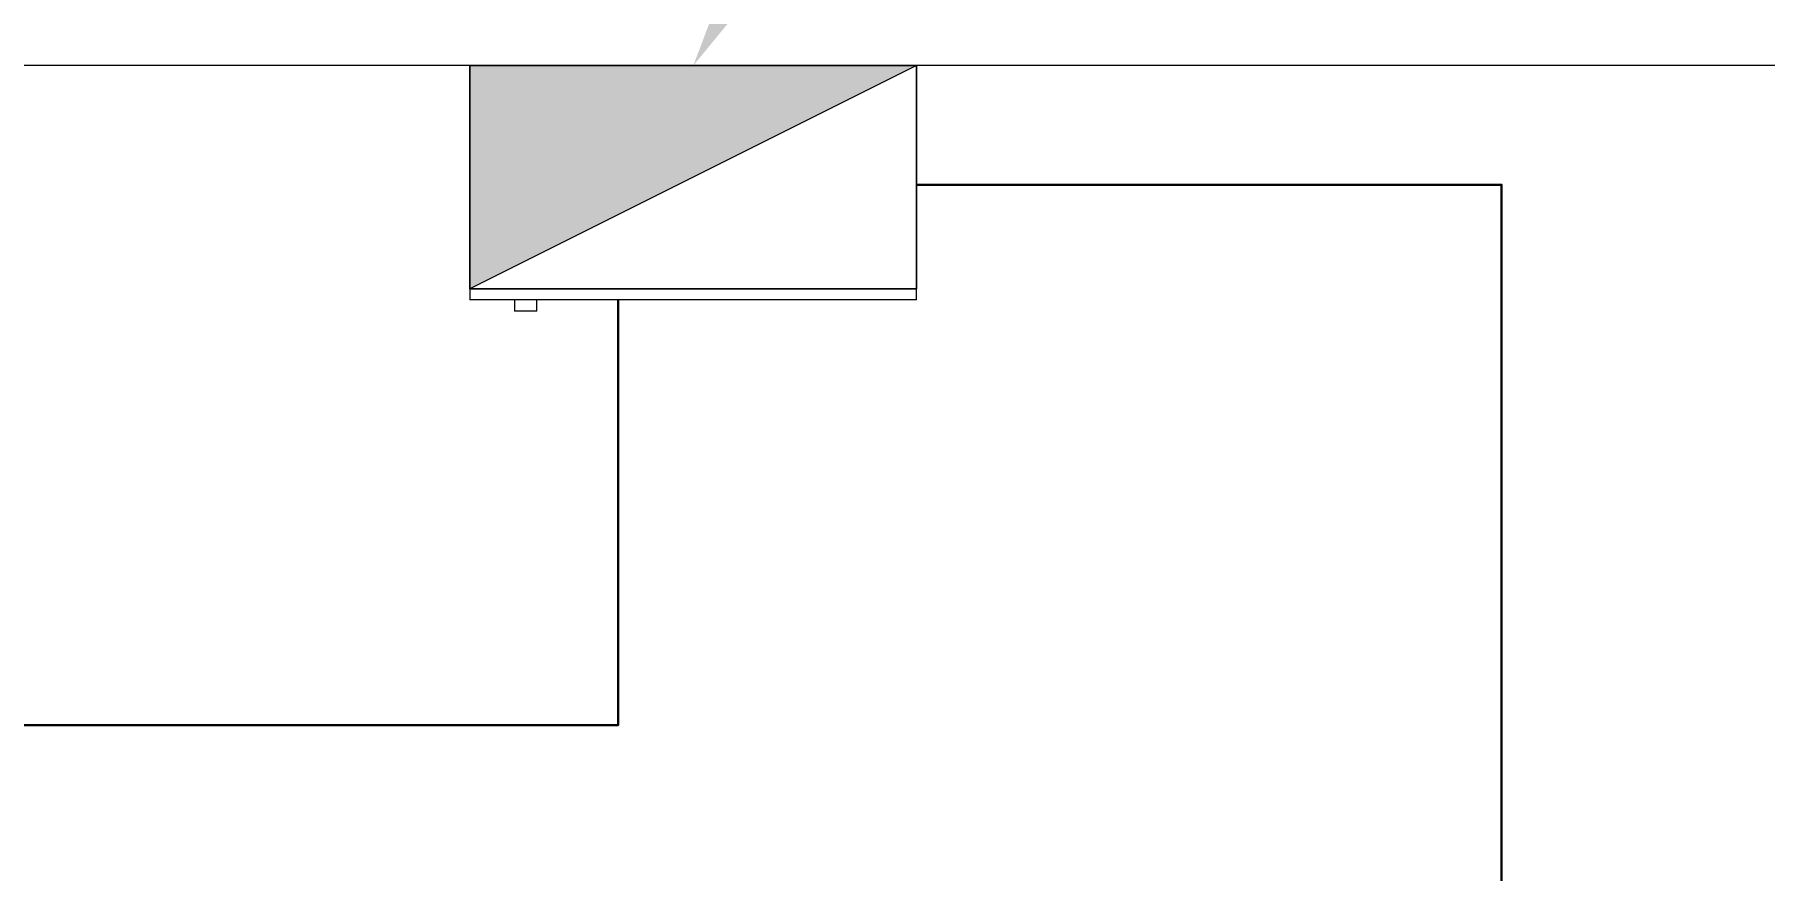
# Model space of a CAD drawing. Header units: metres. Extents: x 75097 to 220762, y -1557923 to -1361206.
# Drawn here: x 155077 to 156936, y -1399563 to -1398664 of the extents above; entities that cross this region are included whole.
import ezdxf
from ezdxf import colors
from ezdxf.entities.mleader import LeaderData, LeaderLine
from ezdxf.math import Vec2, Vec3

# ---------------------------------------------------------------- set-up
doc = ezdxf.new("R2010")
doc.units = ezdxf.units.M
doc.linetypes.add('Hidden 1_5', pattern=[0.0022, 0.0015, -0.0007])
doc.layers.get('0').update_dxf_attribs({"lineweight": 0})
for name, color, linetype, lineweight in [('A-100 - Copy$0$Walls', 8, 'Continuous', 0), ('A-DETL-GENF-3', 85, 'Hidden 1_5', 9), ('A-DETL-GENF-4', 85, 'Continuous', 9), ('E-ELEC-EQPM-2', 85, 'Continuous', 15), ('E-LG', 245, 'Continuous', 30)]:
    doc.layers.add(name, color=color, linetype=linetype, lineweight=lineweight)
doc.layers.add('E-POWR', color=7, linetype='Continuous', lineweight=9, true_color=0x4e7e3e)
doc.styles.get("Standard").update_dxf_attribs({"font": 'GOTHIC.TTF'})

# ---------------------------------------------------------------- blocks, each defined once
blk = doc.blocks.new('A-100 - Copy')
at = {"layer": 'A-100 - Copy$0$Walls', "ltscale": 10}
blk.add_line((156948.3, -1398697.7, 0), (151448.3, -1398697.7, 0), dxfattribs=at)
blk = doc.blocks.new('E-C-M-Panel Board-Power-Face Hosted - SLP Three Phase-Surface Mounted-3090884-EP-FP103')
at = {"layer": 'A-DETL-GENF-3'}
blk.add_hatch(color=256, dxfattribs=at).paths.add_polyline_path([(-39.5595, -31.1381), (-39.5595, -30.7381), (-39.7595, -30.7381)], flags=0)
at = {"layer": 'A-DETL-GENF-4'}
for p, q in [((-39.5595, -30.7381), (-39.7595, -30.7381)), ((-39.7595, -30.7381), (-39.7595, -31.1381)), ((-39.7595, -30.7381), (-39.5595, -30.7381)), ((-39.5595, -31.1381), (-39.7595, -30.7381)), ((-39.5595, -31.1381), (-39.5595, -30.7381)), ((-39.5595, -30.7381), (-39.5595, -31.1381)), ((-39.7595, -31.1381), (-39.5595, -31.1381))]:
    blk.add_line(p, q, dxfattribs=at)
at = {"layer": 'E-ELEC-EQPM-2'}
for p, q in [((-39.7695, -31.1381), (-39.7695, -30.7381)), ((-39.7595, -30.7381), (-39.7695, -30.7381)), ((-39.7595, -30.7381), (-39.7595, -31.1381)), ((-39.7595, -31.1381), (-39.7595, -30.7381)), ((-39.5595, -30.7381), (-39.7595, -30.7381)), ((-39.5595, -30.7381), (-39.5595, -31.1381)), ((-39.7795, -30.7981), (-39.7795, -30.7781)), ((-39.7695, -30.7781), (-39.7795, -30.7781)), ((-39.7795, -30.7981), (-39.7695, -30.7981)), ((-39.7695, -31.1381), (-39.7595, -31.1381)), ((-39.5595, -31.1381), (-39.7595, -31.1381))]:
    blk.add_line(p, q, dxfattribs=at)

msp = doc.modelspace()

# ---------------------------------------------------------------- block references
msp.add_blockref('A-100 - Copy', (0, 0))

# ---------------------------------------------------------------- next in the draw order: linework, layer by layer
at = {"layer": 'E-LG', "color": 1}
msp.add_lwpolyline([(156653.3, -1401404.4), (156653.3, -1398825.9), (156024.6, -1398825.9)], dxfattribs=at)
at = {"layer": 'E-LG', "color": 1, "elevation": 0}
msp.add_lwpolyline([(153673.3, -1401404.3), (153673.3, -1399407), (155704, -1399407), (155704, -1398949.7)], dxfattribs=at)

# ---------------------------------------------------------------- next in the draw order: block references
at = {"layer": 'E-ELEC-EQPM-2', "color": 85, "xscale": 1200, "yscale": 1200, "zscale": 1200, "rotation": 90}
msp.add_blockref('E-C-M-Panel Board-Power-Face Hosted - SLP Three Phase-Surface Mounted-3090884-EP-FP103', (118658.9, -1351226.3, 0), dxfattribs=at)

# ---------------------------------------------------------------- next in the draw order: leaders
at = {"layer": 'E-POWR'}
ml = msp.add_multileader_mtext('Standard', dxfattribs=at)
ml.set_content('UPP-S4\\PRATING: 6KVA\\P12 WAYS each of 20A MCB', color=256)
ml.set_leader_properties()
ml.build(insert=Vec2(0, 0))
ml.multileader.update_dxf_attribs({"text_right_attachment_type": 6, "dogleg_length": 200, "arrow_head_size": 200})
ctx = ml.context
ctx.base_point, ctx.char_height, ctx.arrow_head_size, ctx.landing_gap_size, ctx.plane_origin = Vec3(157154.8, -1396674.8, 0), 250, 200, 100, Vec3(155937.2, -1396982.8, 0)
ctx.right_attachment = 6
notes = []
notes.append((ctx, [(0, (1, 1, 0), (156954.8, -1396674.8, 0), (1, 0), 200, [(0, [(155784.6, -1398697.7, 0)], 0, [])])]))
ctx.mtext.insert, ctx.mtext.width, ctx.mtext.flow_direction = Vec3(157254.8, -1396546.7, 0), 2596.853, 5
for ctx, leaders in notes:
    for number, flags, end, landing, length, lines in leaders:
        leader = LeaderData()
        leader.index, (leader.has_last_leader_line, leader.has_dogleg_vector, leader.attachment_direction) = number, flags
        leader.last_leader_point, leader.dogleg_vector, leader.dogleg_length = Vec3(end), Vec3(landing), length
        for number, points, colour, breaks in lines:
            line = LeaderLine()
            line.index, line.vertices, line.color, line.breaks = number, Vec3.list(points), colors.encode_raw_color(colour), breaks
            leader.lines.append(line)
        ctx.leaders.append(leader)

doc.saveas('drawing.dxf')
